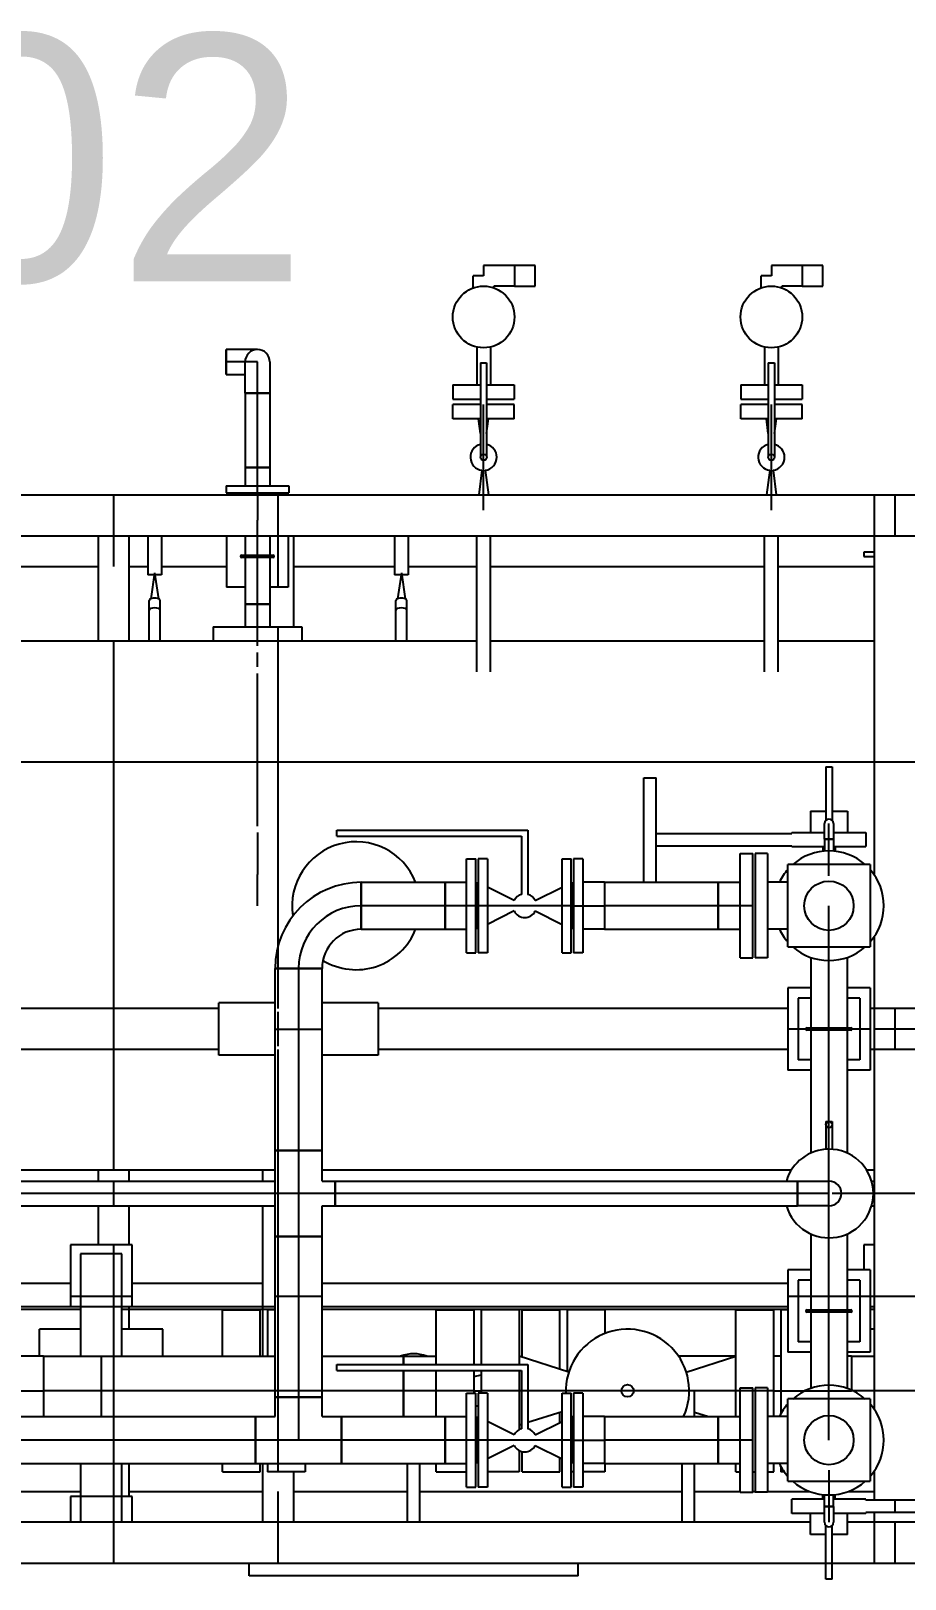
# Model space of a CAD drawing. Header units: inches. Extents: x 517790 to 538444, y 301815 to 302461.
# Drawn here: x 517890.457 to 517892.653, y 302318.03 to 302321.922 of the extents above; entities that cross this region are included whole.
import ezdxf

# ---------------------------------------------------------------- set-up
doc = ezdxf.new("R2010")
doc.units = ezdxf.units.IN
doc.header["$MEASUREMENT"] = 0
doc.layers.add('硅胶总平面底图 工艺装置区', color=253, linetype='Continuous')
doc.styles.get("Standard").update_dxf_attribs({"font": 'arial.ttf'})

msp = doc.modelspace()

# ---------------------------------------------------------------- linework, layer by layer
at = {"layer": '硅胶总平面底图 工艺装置区', "color": 253, "linetype": 'Continuous', "lineweight": -3}
for p, q in [((517891.5941, 302321.332), (517891.5941, 302321.3062)), ((517891.6716, 302321.332), (517891.5941, 302321.332)), ((517891.7233, 302321.332), (517891.6716, 302321.332)), ((517891.6716, 302321.332), (517891.6716, 302321.2803)), ((517891.7233, 302321.2803), (517891.7233, 302321.332)), ((517892.3174, 302321.332), (517892.3174, 302321.3062)), ((517892.3949, 302321.332), (517892.3174, 302321.332)), ((517892.4466, 302321.332), (517892.3949, 302321.332)), ((517892.3949, 302321.332), (517892.3949, 302321.2803)), ((517892.4466, 302321.2803), (517892.4466, 302321.332)), ((517891.5941, 302321.3062), (517891.5683, 302321.3062)), ((517891.5683, 302321.2759), (517891.5683, 302321.3062)), ((517892.3174, 302321.3062), (517892.2916, 302321.3062)), ((517892.2916, 302321.2759), (517892.2916, 302321.3062)), ((517891.6199, 302321.2759), (517891.6199, 302321.2803)), ((517891.6716, 302321.2803), (517891.6199, 302321.2803)), ((517891.6716, 302321.2803), (517891.7233, 302321.2803)), ((517892.3433, 302321.2759), (517892.3433, 302321.2803)), ((517892.3949, 302321.2803), (517892.3433, 302321.2803)), ((517892.3949, 302321.2803), (517892.4466, 302321.2803)), ((517890.947, 302321.1209), (517890.947, 302321.0585)), ((517890.947, 302321.0897), (517890.947, 302321.1209)), ((517891.0258, 302321.1209), (517890.947, 302321.1209)), ((517891.5768, 302321.1273), (517891.5768, 302321.0323)), ((517891.6114, 302321.1273), (517891.6114, 302321.0323)), ((517892.3002, 302321.1273), (517892.3002, 302321.0323)), ((517892.3347, 302321.1273), (517892.3347, 302321.0323)), ((517890.947, 302321.0897), (517890.947, 302321.0897)), ((517890.947, 302321.0897), (517890.9471, 302321.0897)), ((517890.9946, 302321.0897), (517890.947, 302321.0897)), ((517890.947, 302321.0585), (517890.947, 302321.0897)), ((517890.947, 302321.0585), (517890.9946, 302321.0585)), ((517890.9946, 302321.011), (517890.9946, 302321.0897)), ((517891.0258, 302321.0897), (517890.9946, 302321.0897)), ((517891.0258, 302321.011), (517891.0258, 302321.0897)), ((517891.0569, 302321.0897), (517891.0569, 302321.011)), ((517891.5863, 302321.0879), (517891.5941, 302321.0879)), ((517891.5863, 302321.0879), (517891.5863, 302320.8503)), ((517891.5941, 302321.0879), (517891.6018, 302321.0879)), ((517891.6018, 302321.0879), (517891.6018, 302320.8503)), ((517892.3097, 302321.0879), (517892.3174, 302321.0879)), ((517892.3097, 302321.0879), (517892.3097, 302320.8503)), ((517892.3174, 302321.0879), (517892.3252, 302321.0879)), ((517892.3252, 302321.0879), (517892.3252, 302320.8503)), ((517891.517, 302321.0323), (517891.5863, 302321.0323)), ((517891.517, 302321.0323), (517891.517, 302320.9962)), ((517891.6018, 302321.0323), (517891.6712, 302321.0323)), ((517891.6712, 302321.0323), (517891.6712, 302320.9962)), ((517892.2403, 302321.0323), (517892.3097, 302321.0323)), ((517892.2403, 302321.0323), (517892.2403, 302320.9962)), ((517892.3252, 302321.0323), (517892.3945, 302321.0323)), ((517892.3945, 302321.0323), (517892.3945, 302320.9962)), ((517890.9946, 302321.011), (517891.0569, 302321.011)), ((517891.0569, 302321.011), (517890.9946, 302321.011)), ((517890.9946, 302321.011), (517890.9946, 302320.8246)), ((517891.0258, 302321.011), (517891.0258, 302321.011)), ((517891.0258, 302321.011), (517891.0258, 302321.011)), ((517891.0258, 302320.8246), (517891.0258, 302321.011)), ((517891.0569, 302321.011), (517891.0569, 302320.8246)), ((517891.517, 302320.9962), (517891.5863, 302320.9962)), ((517891.5863, 302320.9831), (517891.517, 302320.9831)), ((517891.517, 302320.947), (517891.517, 302320.9831)), ((517891.5941, 302320.756), (517891.5941, 302320.9831)), ((517891.6018, 302320.9962), (517891.6712, 302320.9962)), ((517891.6712, 302320.9831), (517891.6018, 302320.9831)), ((517891.6712, 302320.947), (517891.6712, 302320.9831)), ((517892.2403, 302320.9962), (517892.3097, 302320.9962)), ((517892.3097, 302320.9831), (517892.2403, 302320.9831)), ((517892.2403, 302320.947), (517892.2403, 302320.9831)), ((517892.3174, 302320.756), (517892.3174, 302320.9831)), ((517892.3252, 302320.9962), (517892.3945, 302320.9962)), ((517892.3945, 302320.9831), (517892.3252, 302320.9831)), ((517892.3945, 302320.947), (517892.3945, 302320.9831)), ((517891.5863, 302320.947), (517891.517, 302320.947)), ((517891.5863, 302320.9099), (517891.5815, 302320.947)), ((517891.6712, 302320.947), (517891.6018, 302320.947)), ((517891.6018, 302320.9099), (517891.6067, 302320.947)), ((517892.3097, 302320.947), (517892.2403, 302320.947)), ((517892.3097, 302320.9099), (517892.3049, 302320.947)), ((517892.3945, 302320.947), (517892.3252, 302320.947)), ((517892.3252, 302320.9099), (517892.33, 302320.947)), ((517890.9946, 302320.8246), (517891.0258, 302320.8246)), ((517890.9946, 302320.8246), (517890.9946, 302320.7787)), ((517891.0569, 302320.8246), (517890.9946, 302320.8246)), ((517891.0258, 302320.7606), (517891.0258, 302320.8246)), ((517891.0258, 302320.8246), (517891.0569, 302320.8246)), ((517891.0569, 302320.8246), (517891.0569, 302320.7787)), ((517891.5898, 302320.8173), (517891.5818, 302320.756)), ((517891.5984, 302320.8173), (517891.6063, 302320.756)), ((517892.3131, 302320.8173), (517892.3052, 302320.756)), ((517892.3217, 302320.8173), (517892.3297, 302320.756)), ((517889.3983, 302320.756), (517894.8491, 302320.756)), ((517890.6641, 302320.756), (517890.6641, 302320.5752)), ((517890.947, 302320.7787), (517891.0258, 302320.7787)), ((517890.947, 302320.7787), (517890.947, 302320.7606)), ((517890.947, 302320.7606), (517891.0258, 302320.7606)), ((517891.0258, 302320.7787), (517891.1045, 302320.7787)), ((517891.0258, 302320.7606), (517891.1045, 302320.7606)), ((517891.0258, 302320.756), (517891.0258, 302320.6919)), ((517891.0774, 302320.756), (517891.0774, 302320.5235)), ((517891.1045, 302320.7787), (517891.1045, 302320.7606)), ((517891.5941, 302320.7174), (517891.5941, 302320.756)), ((517892.3174, 302320.7174), (517892.3174, 302320.756)), ((517892.5758, 302320.756), (517892.6791, 302320.756)), ((517892.5758, 302320.756), (517892.5758, 302319.8006)), ((517892.6274, 302320.756), (517892.6274, 302320.6527)), ((517891.0258, 302320.6527), (517891.0258, 302320.6919)), ((517889.3983, 302320.6527), (517894.8491, 302320.6527)), ((517890.6254, 302320.6527), (517890.6254, 302320.3876)), ((517890.7029, 302320.6527), (517890.7029, 302320.3876)), ((517890.7502, 302320.6527), (517890.7502, 302320.5546)), ((517890.7846, 302320.6527), (517890.7846, 302320.5546)), ((517890.9483, 302320.6527), (517890.9483, 302320.5235)), ((517890.9946, 302320.6527), (517890.9946, 302320.6041)), ((517891.0258, 302320.6041), (517891.0258, 302320.6527)), ((517891.0569, 302320.6527), (517891.0569, 302320.6041)), ((517891.1033, 302320.6527), (517891.1033, 302320.5235)), ((517891.1162, 302320.6527), (517891.1162, 302320.4238)), ((517891.3702, 302320.6527), (517891.3702, 302320.5546)), ((517891.4046, 302320.6527), (517891.4046, 302320.5546)), ((517891.5768, 302320.3109), (517891.5768, 302320.6527)), ((517891.6114, 302320.3109), (517891.6114, 302320.6527)), ((517892.3002, 302320.3109), (517892.3002, 302320.6527)), ((517892.3347, 302320.3109), (517892.3347, 302320.6527)), ((517890.9865, 302320.6041), (517891.065, 302320.6041)), ((517891.065, 302320.5979), (517890.9865, 302320.5979)), ((517890.9946, 302320.5979), (517890.9946, 302320.4812)), ((517891.0258, 302320.5979), (517891.0258, 302320.6041)), ((517891.0258, 302320.4812), (517891.0258, 302320.5979)), ((517891.0569, 302320.5979), (517891.0569, 302320.4812)), ((517892.5499, 302320.6113), (517892.5499, 302320.601)), ((517892.5758, 302320.6113), (517892.5499, 302320.6113)), ((517892.5499, 302320.601), (517892.5758, 302320.601)), ((517889.5275, 302320.5752), (517890.6254, 302320.5752)), ((517890.7029, 302320.5752), (517890.7502, 302320.5752)), ((517890.7667, 302320.5546), (517890.7502, 302320.5546)), ((517890.7674, 302320.5594), (517890.7578, 302320.4943)), ((517890.7674, 302320.5594), (517890.777, 302320.4943)), ((517890.7846, 302320.5546), (517890.7682, 302320.5546)), ((517890.7846, 302320.5752), (517890.9483, 302320.5752)), ((517891.1162, 302320.5752), (517891.3702, 302320.5752)), ((517891.3867, 302320.5546), (517891.3702, 302320.5546)), ((517891.3874, 302320.5594), (517891.3778, 302320.4943)), ((517891.3874, 302320.5594), (517891.397, 302320.4943)), ((517891.4046, 302320.5546), (517891.3881, 302320.5546)), ((517891.4046, 302320.5752), (517891.5768, 302320.5752)), ((517891.6114, 302320.5752), (517892.3002, 302320.5752)), ((517892.3347, 302320.5752), (517892.5758, 302320.5752)), ((517890.9946, 302320.5235), (517890.9483, 302320.5235)), ((517891.1033, 302320.5235), (517891.0569, 302320.5235)), ((517890.7537, 302320.3876), (517890.7537, 302320.4901)), ((517890.7812, 302320.3876), (517890.7812, 302320.4901)), ((517890.9946, 302320.4812), (517891.0258, 302320.4812)), ((517890.9946, 302320.4812), (517890.9946, 302320.4238)), ((517891.0569, 302320.4812), (517890.9946, 302320.4812)), ((517891.0258, 302320.3876), (517891.0258, 302320.4812)), ((517891.0258, 302320.4812), (517891.0569, 302320.4812)), ((517891.0569, 302320.4812), (517891.0569, 302320.4238)), ((517891.3737, 302320.3876), (517891.3737, 302320.4901)), ((517891.4012, 302320.3876), (517891.4012, 302320.4901)), ((517890.9142, 302320.4238), (517891.0258, 302320.4238)), ((517890.9142, 302320.4238), (517890.9142, 302320.3876)), ((517891.0258, 302320.4238), (517891.1373, 302320.4238)), ((517891.0774, 302320.4238), (517891.0774, 302319.4643)), ((517891.1373, 302320.4238), (517891.1373, 302320.3876)), ((517891.5768, 302320.3876), (517889.5791, 302320.3876)), ((517890.6641, 302320.3876), (517890.6641, 302319.0577)), ((517891.0258, 302320.3762), (517891.0258, 302320.3876)), ((517891.0258, 302320.3234), (517891.0258, 302320.3597)), ((517892.3002, 302320.3876), (517891.6114, 302320.3876)), ((517892.5758, 302320.3876), (517892.3347, 302320.3876)), ((517891.0258, 302319.9229), (517891.0258, 302320.3069)), ((517889.0367, 302320.0843), (517894.1515, 302320.0843)), ((517891.9971, 302319.7817), (517891.9971, 302320.044)), ((517891.9971, 302320.044), (517892.0281, 302320.044)), ((517892.0281, 302319.7817), (517892.0281, 302320.044)), ((517892.4543, 302320.0719), (517892.4698, 302320.0719)), ((517892.4543, 302320.0719), (517892.4543, 302319.9372)), ((517892.4698, 302320.0719), (517892.4698, 302319.9372)), ((517892.4156, 302319.9603), (517892.4543, 302319.9603)), ((517892.4156, 302319.9603), (517892.4156, 302319.9069)), ((517892.4511, 302319.89), (517892.4511, 302319.9293)), ((517892.4621, 302319.89), (517892.4621, 302319.9293)), ((517892.4698, 302319.9603), (517892.5086, 302319.9603)), ((517892.4731, 302319.9293), (517892.4731, 302319.89)), ((517892.5086, 302319.9603), (517892.5086, 302319.9069)), ((517891.0258, 302319.9064), (517891.0258, 302319.8014)), ((517891.225, 302319.8975), (517891.225, 302319.913)), ((517891.225, 302319.913), (517891.6897, 302319.913)), ((517891.225, 302319.8975), (517891.6897, 302319.8975)), ((517891.6897, 302319.913), (517891.7052, 302319.913)), ((517891.6897, 302319.8975), (517891.6897, 302319.7512)), ((517891.7052, 302319.913), (517891.7052, 302319.7512)), ((517892.0281, 302319.9045), (517892.3691, 302319.9045)), ((517892.3691, 302319.9069), (517892.4511, 302319.9069)), ((517892.3691, 302319.9069), (517892.3691, 302319.9045)), ((517892.4731, 302319.89), (517892.4511, 302319.89)), ((517892.4511, 302319.89), (517892.4511, 302319.86)), ((517892.4511, 302319.89), (517892.4731, 302319.89)), ((517892.4621, 302319.8605), (517892.4621, 302319.89)), ((517892.4621, 302319.89), (517892.4621, 302319.89)), ((517892.4621, 302319.89), (517892.4621, 302319.89)), ((517892.4731, 302319.9069), (517892.5551, 302319.9069)), ((517892.4731, 302319.89), (517892.4731, 302319.86)), ((517892.5551, 302319.9069), (517892.5551, 302319.8712)), ((517892.0281, 302319.8735), (517892.3691, 302319.8735)), ((517892.2392, 302319.7227), (517892.2392, 302319.8539)), ((517892.2392, 302319.8539), (517892.2705, 302319.8539)), ((517892.2705, 302319.7227), (517892.2705, 302319.8539)), ((517892.2766, 302319.8539), (517892.2766, 302319.7227)), ((517892.3079, 302319.8539), (517892.2766, 302319.8539)), ((517892.3079, 302319.8539), (517892.3079, 302319.7227)), ((517892.3691, 302319.8735), (517892.3691, 302319.8712)), ((517892.3691, 302319.8712), (517892.4511, 302319.8712)), ((517892.4466, 302319.8712), (517892.4466, 302319.8596)), ((517892.4621, 302319.798), (517892.4621, 302319.8605)), ((517892.4731, 302319.8712), (517892.5551, 302319.8712)), ((517892.4776, 302319.8712), (517892.4776, 302319.8596)), ((517891.5514, 302319.6046), (517891.5514, 302319.8408)), ((517891.5514, 302319.8408), (517891.5745, 302319.8408)), ((517891.5745, 302319.6046), (517891.5745, 302319.8408)), ((517891.5806, 302319.8408), (517891.5806, 302319.6046)), ((517891.6037, 302319.8408), (517891.5806, 302319.8408)), ((517891.6037, 302319.8408), (517891.6037, 302319.6046)), ((517891.7912, 302319.6046), (517891.7912, 302319.8408)), ((517891.7912, 302319.8408), (517891.8142, 302319.8408)), ((517891.8142, 302319.6046), (517891.8142, 302319.8408)), ((517891.8204, 302319.8408), (517891.8204, 302319.6046)), ((517891.8434, 302319.8408), (517891.8204, 302319.8408)), ((517891.8434, 302319.8408), (517891.8434, 302319.6046)), ((517892.3588, 302319.6193), (517892.3588, 302319.826)), ((517892.5654, 302319.826), (517892.3588, 302319.826)), ((517892.5654, 302319.826), (517892.5654, 302319.6193)), ((517891.0258, 302319.8014), (517891.0258, 302319.8014)), ((517891.0258, 302319.8014), (517891.0258, 302319.8014)), ((517891.0258, 302319.7227), (517891.0258, 302319.8014)), ((517891.2866, 302319.6636), (517891.2866, 302319.7817)), ((517891.2866, 302319.7817), (517891.2866, 302319.6636)), ((517891.2866, 302319.7817), (517891.4973, 302319.7817)), ((517891.4973, 302319.6636), (517891.4973, 302319.7817)), ((517891.4973, 302319.7817), (517891.5514, 302319.7817)), ((517891.4973, 302319.7817), (517891.4973, 302319.6636)), ((517891.5791, 302319.7817), (517891.5791, 302319.6636)), ((517891.5806, 302319.7809), (517891.5791, 302319.7817)), ((517891.8142, 302319.7809), (517891.8158, 302319.7817)), ((517891.8158, 302319.6636), (517891.8158, 302319.7817)), ((517891.8976, 302319.7817), (517891.8434, 302319.7817)), ((517891.8976, 302319.7817), (517891.8976, 302319.6636)), ((517891.8976, 302319.7817), (517891.8976, 302319.6636)), ((517891.8976, 302319.7817), (517892.1837, 302319.7817)), ((517892.1837, 302319.7227), (517892.1837, 302319.7817)), ((517892.1837, 302319.7817), (517892.2392, 302319.7817)), ((517892.1837, 302319.7817), (517892.1837, 302319.6636)), ((517892.3588, 302319.7817), (517892.3079, 302319.7817)), ((517892.4621, 302319.798), (517892.4621, 302319.798)), ((517892.4621, 302319.798), (517892.4621, 302319.798)), ((517891.6709, 302319.7359), (517891.6037, 302319.7695)), ((517891.7239, 302319.7359), (517891.7912, 302319.7695)), ((517891.2866, 302319.7227), (517891.2866, 302319.7227)), ((517891.2866, 302319.7227), (517891.2866, 302319.7227)), ((517891.4973, 302319.7227), (517891.2866, 302319.7227)), ((517891.5745, 302319.7227), (517891.4973, 302319.7227)), ((517891.8158, 302319.7227), (517891.5791, 302319.7227)), ((517891.6709, 302319.7095), (517891.6037, 302319.6759)), ((517891.7239, 302319.7095), (517891.7912, 302319.6759)), ((517891.8204, 302319.7227), (517891.8976, 302319.7227)), ((517892.1837, 302319.7227), (517891.8976, 302319.7227)), ((517892.2705, 302319.7227), (517892.1837, 302319.7227)), ((517892.1837, 302319.6636), (517892.1837, 302319.7227)), ((517892.2392, 302319.5914), (517892.2392, 302319.7227)), ((517892.2705, 302319.5914), (517892.2705, 302319.7227)), ((517892.2766, 302319.7227), (517892.2766, 302319.5914)), ((517892.3079, 302319.7227), (517892.3079, 302319.5914)), ((517892.4621, 302319.634), (517892.4621, 302319.7227)), ((517891.2866, 302319.6636), (517891.4973, 302319.6636)), ((517891.4973, 302319.6636), (517891.5514, 302319.6636)), ((517891.5806, 302319.6644), (517891.5791, 302319.6636)), ((517891.8142, 302319.6644), (517891.8158, 302319.6636)), ((517891.8976, 302319.6636), (517891.8434, 302319.6636)), ((517891.8976, 302319.6636), (517892.1837, 302319.6636)), ((517892.1837, 302319.6636), (517892.2392, 302319.6636)), ((517892.3588, 302319.6636), (517892.3079, 302319.6636)), ((517892.3588, 302319.6193), (517892.5654, 302319.6193)), ((517892.4621, 302319.634), (517892.4621, 302319.634)), ((517892.4621, 302319.5849), (517892.4621, 302319.634)), ((517892.5758, 302319.6448), (517892.5758, 302318.4572)), ((517891.5514, 302319.6046), (517891.5745, 302319.6046)), ((517891.6037, 302319.6046), (517891.5806, 302319.6046)), ((517891.7912, 302319.6046), (517891.8142, 302319.6046)), ((517891.8434, 302319.6046), (517891.8204, 302319.6046)), ((517892.2392, 302319.5914), (517892.2705, 302319.5914)), ((517892.3079, 302319.5914), (517892.2766, 302319.5914)), ((517892.4162, 302319.5928), (517892.4162, 302319.4158)), ((517892.4621, 302319.4158), (517892.4621, 302319.5849)), ((517892.508, 302319.5928), (517892.508, 302319.4158)), ((517891.07, 302319.5652), (517891.1882, 302319.5652)), ((517891.07, 302319.1075), (517891.07, 302319.5652)), ((517891.1882, 302319.5652), (517891.07, 302319.5652)), ((517891.1291, 302319.5652), (517891.1291, 302319.1075)), ((517891.1291, 302319.5652), (517891.1291, 302319.5652)), ((517891.1291, 302319.5652), (517891.1291, 302319.5652)), ((517891.1882, 302319.1075), (517891.1882, 302319.5652)), ((517892.4162, 302319.516), (517892.3588, 302319.516)), ((517892.3588, 302319.516), (517892.3588, 302319.3093)), ((517892.5654, 302319.516), (517892.508, 302319.516)), ((517892.5654, 302319.516), (517892.5654, 302319.3093)), ((517890.9291, 302319.4643), (517889.3983, 302319.4643)), ((517890.9291, 302319.3471), (517890.9291, 302319.4783)), ((517891.07, 302319.4783), (517890.9291, 302319.4783)), ((517891.3291, 302319.4783), (517891.1882, 302319.4783)), ((517891.3291, 302319.4783), (517891.3291, 302319.3471)), ((517892.3588, 302319.4643), (517891.3291, 302319.4643)), ((517892.4162, 302319.4902), (517892.3846, 302319.4902)), ((517892.3846, 302319.4902), (517892.3846, 302319.3352)), ((517892.5396, 302319.4902), (517892.508, 302319.4902)), ((517892.5396, 302319.4902), (517892.5396, 302319.3352)), ((517893.1088, 302319.4643), (517892.5654, 302319.4643)), ((517892.6274, 302319.4643), (517892.6274, 302319.361)), ((517891.0774, 302319.4561), (517891.0774, 302319.3693)), ((517891.07, 302319.4127), (517891.1882, 302319.4127)), ((517892.5654, 302319.4127), (517892.3588, 302319.4127)), ((517892.4073, 302319.4158), (517892.5169, 302319.4158)), ((517892.5169, 302319.4096), (517892.4073, 302319.4096)), ((517892.4162, 302319.4096), (517892.4162, 302319.101)), ((517892.4621, 302319.4096), (517892.4621, 302319.4158)), ((517892.4621, 302319.1802), (517892.4621, 302319.4096)), ((517892.508, 302319.4096), (517892.508, 302319.101)), ((517892.6791, 302319.4127), (517892.5758, 302319.4127)), ((517890.9291, 302319.361), (517889.3983, 302319.361)), ((517891.07, 302319.3471), (517890.9291, 302319.3471)), ((517891.0774, 302319.361), (517891.0774, 302318.2999)), ((517891.3291, 302319.3471), (517891.1882, 302319.3471)), ((517892.3588, 302319.361), (517891.3291, 302319.361)), ((517893.1088, 302319.361), (517892.5654, 302319.361)), ((517892.4162, 302319.3093), (517892.3588, 302319.3093)), ((517892.4162, 302319.3352), (517892.3846, 302319.3352)), ((517892.5396, 302319.3352), (517892.508, 302319.3352)), ((517892.5654, 302319.3093), (517892.508, 302319.3093)), ((517892.4543, 302319.1802), (517892.4621, 302319.1802)), ((517892.4543, 302319.1802), (517892.4543, 302319.1106)), ((517892.4621, 302319.1802), (517892.4698, 302319.1802)), ((517892.4621, 302319.0881), (517892.4621, 302319.1802)), ((517892.4698, 302319.1802), (517892.4698, 302319.1106)), ((517891.07, 302319.1075), (517891.1882, 302319.1075)), ((517891.1882, 302319.1075), (517891.07, 302319.1075)), ((517891.07, 302318.8912), (517891.07, 302319.1075)), ((517891.1291, 302319.1075), (517891.1291, 302318.8912)), ((517891.1291, 302319.1075), (517891.1291, 302319.1075)), ((517891.1882, 302319.0305), (517891.1882, 302319.1075)), ((517892.4621, 302319.0881), (517892.4621, 302319.088)), ((517892.4621, 302318.9106), (517892.4621, 302319.0881)), ((517892.4621, 302319.088), (517892.4621, 302319.088)), ((517891.07, 302319.0577), (517889.5791, 302319.0577)), ((517890.6254, 302319.0577), (517890.6254, 302319.0305)), ((517890.7029, 302319.0577), (517890.7029, 302319.0305)), ((517891.0387, 302319.0577), (517891.0387, 302319.0305)), ((517892.367, 302319.0577), (517891.1882, 302319.0577)), ((517892.5758, 302319.0577), (517892.5571, 302319.0577)), ((517889.7341, 302319.0305), (517891.07, 302319.0305)), ((517891.07, 302318.9993), (517889.7341, 302318.9993)), ((517890.6641, 302319.0305), (517890.6641, 302318.9682)), ((517891.1291, 302318.9993), (517891.07, 302318.9993)), ((517891.221, 302318.9993), (517891.1291, 302318.9993)), ((517891.1882, 302319.0305), (517891.221, 302319.0305)), ((517891.221, 302319.0305), (517891.221, 302319.0305)), ((517891.221, 302318.9682), (517891.221, 302319.0305)), ((517891.221, 302319.0305), (517891.221, 302318.9682)), ((517891.221, 302319.0305), (517892.3833, 302319.0305)), ((517891.221, 302318.9993), (517891.221, 302318.9993)), ((517892.3833, 302318.9993), (517891.221, 302318.9993)), ((517892.3833, 302319.0305), (517892.3833, 302318.9682)), ((517892.3833, 302318.9682), (517892.3833, 302319.0305)), ((517892.3833, 302319.0305), (517892.4621, 302319.0305)), ((517892.3833, 302318.9993), (517892.3834, 302318.9993)), ((517892.4621, 302318.9993), (517892.3833, 302318.9993)), ((517892.3834, 302318.9993), (517892.3834, 302318.9993)), ((517892.5736, 302318.9993), (517892.4698, 302318.9993)), ((517892.5692, 302319.0305), (517892.5758, 302319.0305)), ((517892.5758, 302318.9993), (517892.5736, 302318.9993)), ((517892.6791, 302318.9993), (517892.5758, 302318.9993)), ((517889.7341, 302318.9682), (517891.07, 302318.9682)), ((517890.6254, 302318.9682), (517890.6254, 302318.8702)), ((517890.7029, 302318.9682), (517890.7029, 302318.8702)), ((517891.0387, 302318.9682), (517891.0387, 302318.5903)), ((517891.1882, 302318.8912), (517891.1882, 302318.9682)), ((517891.1882, 302318.9682), (517891.221, 302318.9682)), ((517891.221, 302318.9682), (517891.221, 302318.9682)), ((517891.221, 302318.9682), (517892.3833, 302318.9682)), ((517892.4621, 302318.9682), (517892.3833, 302318.9682)), ((517892.5692, 302318.9682), (517892.5758, 302318.9682)), ((517891.1882, 302318.8912), (517891.07, 302318.8912)), ((517891.07, 302318.8912), (517891.1882, 302318.8912)), ((517891.07, 302318.4875), (517891.07, 302318.8912)), ((517891.1291, 302318.8912), (517891.1291, 302318.8912)), ((517891.1291, 302318.8912), (517891.1291, 302318.8912)), ((517891.1291, 302318.8912), (517891.1291, 302318.4875)), ((517891.1882, 302318.4875), (517891.1882, 302318.8912)), ((517892.4162, 302318.8977), (517892.4162, 302318.7071)), ((517892.4621, 302318.9106), (517892.4621, 302318.9106)), ((517892.4621, 302318.8878), (517892.4621, 302318.9106)), ((517892.4621, 302318.7071), (517892.4621, 302318.8878)), ((517892.508, 302318.8977), (517892.508, 302318.7071)), ((517890.7106, 302318.8702), (517890.5556, 302318.8702)), ((517890.7106, 302318.8702), (517890.5556, 302318.8702)), ((517890.5556, 302318.8702), (517890.5556, 302318.7152)), ((517890.5556, 302318.8702), (517890.5556, 302318.7152)), ((517890.5814, 302318.848), (517890.5814, 302318.5903)), ((517890.5814, 302318.848), (517890.5814, 302318.5903)), ((517890.6848, 302318.848), (517890.5814, 302318.848)), ((517890.6848, 302318.848), (517890.5814, 302318.848)), ((517890.6641, 302318.8702), (517890.6641, 302318.0694)), ((517890.6848, 302318.5903), (517890.6848, 302318.848)), ((517890.6848, 302318.5903), (517890.6848, 302318.848)), ((517890.7106, 302318.7152), (517890.7106, 302318.8702)), ((517890.7106, 302318.7152), (517890.7106, 302318.8702)), ((517892.5499, 302318.8702), (517892.5499, 302318.8074)), ((517892.5499, 302318.8702), (517892.5499, 302318.8074)), ((517892.5758, 302318.8702), (517892.5499, 302318.8702)), ((517892.5758, 302318.8702), (517892.5499, 302318.8702)), ((517892.3588, 302318.8074), (517892.3588, 302318.6007)), ((517892.4162, 302318.8074), (517892.3588, 302318.8074)), ((517892.5654, 302318.8074), (517892.508, 302318.8074)), ((517892.5654, 302318.8074), (517892.5654, 302318.6007)), ((517890.1827, 302318.7736), (517890.5556, 302318.7736)), ((517890.7106, 302318.7736), (517891.0387, 302318.7736)), ((517891.1882, 302318.7736), (517892.3588, 302318.7736)), ((517892.4162, 302318.7815), (517892.3846, 302318.7815)), ((517892.3846, 302318.7815), (517892.3846, 302318.6265)), ((517892.5396, 302318.7815), (517892.508, 302318.7815)), ((517892.5396, 302318.7815), (517892.5396, 302318.6265)), ((517890.5556, 302318.741), (517890.7106, 302318.741)), ((517891.07, 302318.741), (517891.1882, 302318.741)), ((517892.3588, 302318.741), (517892.7049, 302318.741)), ((517890.5814, 302318.7147), (517890.1827, 302318.7147)), ((517890.1827, 302318.7085), (517890.5814, 302318.7085)), ((517890.5556, 302318.7152), (517890.7106, 302318.7152)), ((517890.5556, 302318.7152), (517890.7106, 302318.7152)), ((517891.07, 302318.7147), (517890.6848, 302318.7147)), ((517890.6848, 302318.7085), (517891.07, 302318.7085)), ((517890.7029, 302318.7152), (517890.7029, 302318.6583)), ((517890.9378, 302318.5903), (517890.9378, 302318.7068)), ((517890.9378, 302318.7068), (517891.0329, 302318.7068)), ((517891.0329, 302318.5903), (517891.0329, 302318.7068)), ((517891.051, 302318.7068), (517891.051, 302318.5903)), ((517891.07, 302318.7068), (517891.051, 302318.7068)), ((517892.3588, 302318.7147), (517891.1882, 302318.7147)), ((517891.1882, 302318.7085), (517892.3588, 302318.7085)), ((517891.4751, 302318.5696), (517891.4751, 302318.7068)), ((517891.4751, 302318.7068), (517891.5702, 302318.7068)), ((517891.5702, 302318.5696), (517891.5702, 302318.7068)), ((517891.5883, 302318.7068), (517891.5883, 302318.5696)), ((517891.6834, 302318.7068), (517891.5883, 302318.7068)), ((517891.6834, 302318.7068), (517891.6834, 302318.5696)), ((517891.6907, 302318.588), (517891.6907, 302318.7068)), ((517891.6907, 302318.7068), (517891.7859, 302318.7068)), ((517891.7859, 302318.5576), (517891.7859, 302318.7068)), ((517891.804, 302318.7068), (517891.804, 302318.5518)), ((517891.8991, 302318.7068), (517891.804, 302318.7068)), ((517891.8991, 302318.7068), (517891.8991, 302318.6476)), ((517892.2281, 302318.5033), (517892.2281, 302318.7068)), ((517892.2281, 302318.7068), (517892.3232, 302318.7068)), ((517892.3232, 302318.5033), (517892.3232, 302318.7068)), ((517892.3413, 302318.7068), (517892.3413, 302318.5033)), ((517892.3588, 302318.7068), (517892.3413, 302318.7068)), ((517892.4073, 302318.7071), (517892.5169, 302318.7071)), ((517892.5169, 302318.7009), (517892.4073, 302318.7009)), ((517892.4162, 302318.7009), (517892.4162, 302318.5093)), ((517892.4621, 302318.7009), (517892.4621, 302318.7071)), ((517892.4621, 302318.5171), (517892.4621, 302318.7009)), ((517892.508, 302318.7009), (517892.508, 302318.5093)), ((517892.5654, 302318.7152), (517892.5758, 302318.7152)), ((517892.5654, 302318.7152), (517892.5758, 302318.7152)), ((517892.5758, 302318.7147), (517892.5654, 302318.7147)), ((517892.5654, 302318.7085), (517892.5758, 302318.7085)), ((517890.4781, 302318.5903), (517890.4781, 302318.6583)), ((517890.5814, 302318.6583), (517890.4781, 302318.6583)), ((517890.7881, 302318.6583), (517890.6848, 302318.6583)), ((517890.7881, 302318.5903), (517890.7881, 302318.6583)), ((517892.5758, 302318.6583), (517892.5654, 302318.6583)), ((517892.4162, 302318.6265), (517892.3846, 302318.6265)), ((517892.5396, 302318.6265), (517892.508, 302318.6265)), ((517890.4883, 302318.5903), (517890.4063, 302318.5903)), ((517890.4883, 302318.5903), (517890.4883, 302318.5033)), ((517890.4883, 302318.5903), (517891.07, 302318.5903)), ((517890.4883, 302318.5903), (517890.4883, 302318.5033)), ((517890.6331, 302318.5903), (517890.6331, 302318.4384)), ((517891.1882, 302318.5903), (517891.3931, 302318.5903)), ((517891.225, 302318.5541), (517891.225, 302318.5696)), ((517891.225, 302318.5696), (517891.6897, 302318.5696)), ((517891.3931, 302318.5903), (517891.3931, 302318.5696)), ((517891.3931, 302318.5696), (517891.3931, 302318.5903)), ((517891.3931, 302318.5903), (517891.4751, 302318.5903)), ((517891.6835, 302318.5903), (517891.6835, 302318.5696)), ((517891.8081, 302318.5505), (517891.6835, 302318.5903)), ((517891.6897, 302318.5696), (517891.7052, 302318.5696)), ((517891.7052, 302318.5696), (517891.7052, 302318.4079)), ((517892.2281, 302318.5903), (517892.0841, 302318.5903)), ((517892.1034, 302318.5505), (517892.2281, 302318.5903)), ((517892.2281, 302318.4384), (517892.2281, 302318.5903)), ((517892.3413, 302318.5903), (517892.3232, 302318.5903)), ((517892.4162, 302318.6007), (517892.3588, 302318.6007)), ((517892.5654, 302318.6007), (517892.508, 302318.6007)), ((517892.5185, 302318.5903), (517892.508, 302318.5903)), ((517892.5185, 302318.5903), (517892.5185, 302318.5051)), ((517892.5185, 302318.5903), (517892.5185, 302318.5051)), ((517892.5185, 302318.5903), (517892.5758, 302318.5903)), ((517891.225, 302318.5541), (517891.6897, 302318.5541)), ((517891.3931, 302318.5541), (517891.3931, 302318.5033)), ((517891.3931, 302318.5033), (517891.3931, 302318.5541)), ((517891.4751, 302318.5033), (517891.4751, 302318.5541)), ((517891.5702, 302318.5033), (517891.5702, 302318.5541)), ((517891.5702, 302318.5393), (517891.5883, 302318.5435)), ((517891.5883, 302318.5541), (517891.5883, 302318.5033)), ((517891.6834, 302318.5541), (517891.6834, 302318.5033)), ((517891.6835, 302318.5541), (517891.6835, 302318.5033)), ((517891.6897, 302318.5541), (517891.6897, 302318.4079)), ((517890.3112, 302318.5033), (517890.4883, 302318.5033)), ((517891.07, 302318.5033), (517890.4883, 302318.5033)), ((517890.4883, 302318.5033), (517890.4883, 302318.4384)), ((517890.4883, 302318.5033), (517890.4883, 302318.4384)), ((517891.1882, 302318.5033), (517891.07, 302318.5033)), ((517891.1291, 302318.4875), (517891.07, 302318.4875)), ((517891.07, 302318.4384), (517891.07, 302318.4875)), ((517891.07, 302318.4875), (517891.1882, 302318.4875)), ((517891.1291, 302318.4875), (517891.1291, 302318.3793)), ((517891.1291, 302318.4875), (517891.1291, 302318.4875)), ((517891.1882, 302318.4875), (517891.1291, 302318.4875)), ((517891.3931, 302318.5033), (517891.1882, 302318.5033)), ((517891.1882, 302318.4384), (517891.1882, 302318.4875)), ((517891.3931, 302318.5033), (517891.3931, 302318.4384)), ((517891.5702, 302318.5033), (517891.3931, 302318.5033)), ((517891.3931, 302318.4384), (517891.3931, 302318.5033)), ((517891.4751, 302318.4384), (517891.4751, 302318.5033)), ((517891.5514, 302318.2612), (517891.5514, 302318.4975)), ((517891.5514, 302318.4975), (517891.5745, 302318.4975)), ((517891.5702, 302318.5033), (517891.5883, 302318.5033)), ((517891.5702, 302318.4975), (517891.5702, 302318.5033)), ((517891.5745, 302318.2612), (517891.5745, 302318.4975)), ((517891.5806, 302318.4975), (517891.5806, 302318.2612)), ((517891.6037, 302318.4975), (517891.5806, 302318.4975)), ((517891.6897, 302318.5033), (517891.5883, 302318.5033)), ((517891.5883, 302318.5033), (517891.5883, 302318.4975)), ((517891.6037, 302318.4975), (517891.6037, 302318.2612)), ((517891.6834, 302318.5033), (517891.6834, 302318.4054)), ((517891.6835, 302318.5033), (517891.6835, 302318.4164)), ((517891.7052, 302318.5033), (517891.6897, 302318.5033)), ((517892.2392, 302318.5033), (517891.7052, 302318.5033)), ((517891.7912, 302318.2612), (517891.7912, 302318.4975)), ((517891.7912, 302318.4975), (517891.8142, 302318.4975)), ((517891.8142, 302318.2612), (517891.8142, 302318.4975)), ((517891.8204, 302318.4975), (517891.8204, 302318.2612)), ((517891.8434, 302318.4975), (517891.8204, 302318.4975)), ((517891.8434, 302318.4975), (517891.8434, 302318.2612)), ((517892.1242, 302318.5033), (517892.1108, 302318.5033)), ((517892.1242, 302318.4384), (517892.1242, 302318.5033)), ((517892.2281, 302318.4384), (517892.2281, 302318.5033)), ((517892.2392, 302318.3793), (517892.2392, 302318.5106)), ((517892.2392, 302318.5106), (517892.2705, 302318.5106)), ((517892.2705, 302318.5033), (517892.2392, 302318.5033)), ((517892.2705, 302318.3793), (517892.2705, 302318.5106)), ((517892.2766, 302318.5033), (517892.2705, 302318.5033)), ((517892.2766, 302318.5106), (517892.2766, 302318.3793)), ((517892.3079, 302318.5106), (517892.2766, 302318.5106)), ((517892.3079, 302318.5033), (517892.2766, 302318.5033)), ((517892.3079, 302318.5106), (517892.3079, 302318.3793)), ((517892.3232, 302318.5033), (517892.3079, 302318.5033)), ((517892.3232, 302318.4384), (517892.3232, 302318.5033)), ((517892.3232, 302318.5033), (517892.3413, 302318.5033)), ((517892.3413, 302318.5033), (517892.402, 302318.5033)), ((517892.3413, 302318.5033), (517892.3413, 302318.4456)), ((517892.402, 302318.5033), (517892.5185, 302318.5033)), ((517892.4621, 302318.4975), (517892.4621, 302318.5171)), ((517892.4621, 302318.4975), (517892.4621, 302318.4974)), ((517892.4621, 302318.3793), (517892.4621, 302318.4975)), ((517892.4621, 302318.4974), (517892.4621, 302318.4974)), ((517892.5222, 302318.5033), (517892.5185, 302318.5033)), ((517892.5758, 302318.5033), (517892.5222, 302318.5033)), ((517892.6791, 302318.5033), (517892.5758, 302318.5033)), ((517891.5745, 302318.4664), (517891.5806, 302318.465)), ((517891.7912, 302318.4508), (517891.7052, 302318.4233)), ((517891.7859, 302318.4235), (517891.7859, 302318.4491)), ((517892.1242, 302318.4496), (517892.1592, 302318.4384)), ((517892.3588, 302318.276), (517892.3588, 302318.4827)), ((517892.5654, 302318.4827), (517892.3588, 302318.4827)), ((517892.5654, 302318.4827), (517892.5654, 302318.276)), ((517889.243, 302318.4384), (517891.021, 302318.4384)), ((517891.021, 302318.3203), (517891.021, 302318.4384)), ((517891.021, 302318.4384), (517891.07, 302318.4384)), ((517891.021, 302318.4384), (517891.021, 302318.3203)), ((517891.1882, 302318.4384), (517891.2372, 302318.4384)), ((517891.2372, 302318.4384), (517891.2372, 302318.3203)), ((517891.2372, 302318.4384), (517891.4973, 302318.4384)), ((517891.2372, 302318.3203), (517891.2372, 302318.4384)), ((517891.2372, 302318.4164), (517891.2372, 302318.4164)), ((517891.4973, 302318.4384), (517891.4973, 302318.3203)), ((517891.4973, 302318.3203), (517891.4973, 302318.4384)), ((517891.4973, 302318.4384), (517891.5514, 302318.4384)), ((517891.5791, 302318.4384), (517891.5791, 302318.3203)), ((517891.5806, 302318.4376), (517891.5791, 302318.4384)), ((517891.6709, 302318.3926), (517891.6037, 302318.4261)), ((517891.6834, 302318.4406), (517891.6835, 302318.4406)), ((517891.6897, 302318.4184), (517891.6835, 302318.4164)), ((517891.7239, 302318.3926), (517891.7912, 302318.4261)), ((517891.8142, 302318.4376), (517891.8158, 302318.4384)), ((517891.8158, 302318.3203), (517891.8158, 302318.4384)), ((517891.8976, 302318.4384), (517891.8434, 302318.4384)), ((517891.8976, 302318.4384), (517891.8976, 302318.3203)), ((517891.8976, 302318.4384), (517891.8976, 302318.3203)), ((517891.8976, 302318.4384), (517892.1837, 302318.4384)), ((517892.1837, 302318.3793), (517892.1837, 302318.4384)), ((517892.1837, 302318.4384), (517892.2392, 302318.4384)), ((517892.1837, 302318.4384), (517892.1837, 302318.3203)), ((517892.3588, 302318.4384), (517892.3079, 302318.4384)), ((517891.021, 302318.3793), (517889.243, 302318.3793)), ((517891.2372, 302318.3793), (517891.021, 302318.3793)), ((517891.021, 302318.3793), (517891.021, 302318.3793)), ((517891.021, 302318.3793), (517891.021, 302318.3793)), ((517891.4973, 302318.3793), (517891.2372, 302318.3793)), ((517891.2372, 302318.3793), (517891.2372, 302318.3793)), ((517891.5745, 302318.3793), (517891.4973, 302318.3793)), ((517891.8158, 302318.3793), (517891.5791, 302318.3793)), ((517891.8204, 302318.3793), (517891.8976, 302318.3793)), ((517892.1837, 302318.3793), (517891.8976, 302318.3793)), ((517892.2705, 302318.3793), (517892.1837, 302318.3793)), ((517892.1837, 302318.3203), (517892.1837, 302318.3793)), ((517892.2392, 302318.2481), (517892.2392, 302318.3793)), ((517892.2705, 302318.2481), (517892.2705, 302318.3793)), ((517892.2766, 302318.3793), (517892.2766, 302318.2481)), ((517892.3079, 302318.3793), (517892.3079, 302318.2481)), ((517891.6709, 302318.3661), (517891.6037, 302318.3326)), ((517891.6834, 302318.3533), (517891.6834, 302318.2999)), ((517891.6907, 302318.2999), (517891.6907, 302318.3505)), ((517891.7239, 302318.3661), (517891.7912, 302318.3326)), ((517891.7859, 302318.2999), (517891.7859, 302318.3352)), ((517889.243, 302318.3203), (517891.021, 302318.3203)), ((517890.5814, 302318.3203), (517890.5814, 302318.1727)), ((517890.5814, 302318.3203), (517890.5814, 302318.1727)), ((517890.6848, 302318.1727), (517890.6848, 302318.3203)), ((517890.6848, 302318.1727), (517890.6848, 302318.3203)), ((517890.7029, 302318.3203), (517890.7029, 302318.2373)), ((517890.9378, 302318.2999), (517890.9378, 302318.3203)), ((517890.9378, 302318.2999), (517891.0329, 302318.2999)), ((517891.021, 302318.3203), (517891.2372, 302318.3203)), ((517891.0329, 302318.2999), (517891.0329, 302318.3203)), ((517891.0387, 302318.3203), (517891.0387, 302318.1727)), ((517891.051, 302318.3203), (517891.051, 302318.2999)), ((517891.1461, 302318.2999), (517891.051, 302318.2999)), ((517891.1162, 302318.2999), (517891.1162, 302318.1727)), ((517891.1461, 302318.3203), (517891.1461, 302318.2999)), ((517891.2372, 302318.3203), (517891.4973, 302318.3203)), ((517891.4029, 302318.1727), (517891.4029, 302318.3203)), ((517891.4339, 302318.1727), (517891.4339, 302318.3203)), ((517891.4751, 302318.2999), (517891.4751, 302318.3203)), ((517891.4751, 302318.2999), (517891.5514, 302318.2999)), ((517891.4973, 302318.3203), (517891.5514, 302318.3203)), ((517891.5806, 302318.3211), (517891.5791, 302318.3203)), ((517891.6834, 302318.2999), (517891.6037, 302318.2999)), ((517891.6907, 302318.2999), (517891.7859, 302318.2999)), ((517891.8142, 302318.3211), (517891.8158, 302318.3203)), ((517891.8204, 302318.2999), (517891.8142, 302318.2999)), ((517891.8976, 302318.3203), (517891.8434, 302318.3203)), ((517891.8991, 302318.2999), (517891.8434, 302318.2999)), ((517891.8976, 302318.3203), (517892.1837, 302318.3203)), ((517891.8991, 302318.3203), (517891.8991, 302318.2999)), ((517892.0932, 302318.1727), (517892.0932, 302318.3203)), ((517892.1242, 302318.1727), (517892.1242, 302318.3203)), ((517892.1837, 302318.3203), (517892.2392, 302318.3203)), ((517892.2281, 302318.2999), (517892.2281, 302318.3203)), ((517892.2281, 302318.2999), (517892.2392, 302318.2999)), ((517892.2705, 302318.2999), (517892.2766, 302318.2999)), ((517892.3588, 302318.3203), (517892.3079, 302318.3203)), ((517892.3079, 302318.2999), (517892.3232, 302318.2999)), ((517892.3232, 302318.2999), (517892.3232, 302318.3203)), ((517892.3413, 302318.3131), (517892.3413, 302318.2999)), ((517892.3495, 302318.2999), (517892.3413, 302318.2999)), ((517892.4621, 302318.304), (517892.4621, 302318.304)), ((517892.4621, 302318.304), (517892.4621, 302318.304)), ((517892.4621, 302318.304), (517892.4621, 302318.2416)), ((517892.5758, 302318.3015), (517892.5758, 302318.2285)), ((517891.5514, 302318.2612), (517891.5745, 302318.2612)), ((517891.6037, 302318.2612), (517891.5806, 302318.2612)), ((517891.7912, 302318.2612), (517891.8142, 302318.2612)), ((517891.8434, 302318.2612), (517891.8204, 302318.2612)), ((517892.3588, 302318.276), (517892.5654, 302318.276)), ((517889.5275, 302318.2502), (517890.5814, 302318.2502)), ((517890.7106, 302318.2373), (517890.5556, 302318.2373)), ((517890.7106, 302318.2373), (517890.5556, 302318.2373)), ((517890.5556, 302318.2373), (517890.5556, 302318.1727)), ((517890.5556, 302318.2373), (517890.5556, 302318.1727)), ((517890.7029, 302318.2502), (517891.0387, 302318.2502)), ((517890.7106, 302318.1727), (517890.7106, 302318.2373)), ((517890.7106, 302318.1727), (517890.7106, 302318.2373)), ((517891.0774, 302318.2502), (517891.0774, 302318.0694)), ((517891.1162, 302318.2502), (517891.4029, 302318.2502)), ((517891.4339, 302318.2502), (517892.0932, 302318.2502)), ((517892.1242, 302318.2502), (517892.2392, 302318.2502)), ((517892.2392, 302318.2481), (517892.2705, 302318.2481)), ((517892.2705, 302318.2502), (517892.2766, 302318.2502)), ((517892.3079, 302318.2481), (517892.2766, 302318.2481)), ((517892.3079, 302318.2502), (517892.4141, 302318.2502)), ((517892.4511, 302318.2308), (517892.3691, 302318.2308)), ((517892.3691, 302318.1952), (517892.3691, 302318.2308)), ((517892.4466, 302318.2308), (517892.4466, 302318.2424)), ((517892.4511, 302318.2121), (517892.4511, 302318.242)), ((517892.4621, 302318.2416), (517892.4621, 302318.2121)), ((517892.4731, 302318.2121), (517892.4731, 302318.242)), ((517892.5551, 302318.2308), (517892.4731, 302318.2308)), ((517892.4776, 302318.2308), (517892.4776, 302318.2424)), ((517892.5101, 302318.2502), (517892.5758, 302318.2502)), ((517892.5551, 302318.2285), (517892.5551, 302318.2308)), ((517892.8961, 302318.2285), (517892.5551, 302318.2285)), ((517892.6274, 302318.2285), (517892.6274, 302318.1975)), ((517892.4511, 302318.1952), (517892.3691, 302318.1952)), ((517892.4156, 302318.1417), (517892.4156, 302318.1952)), ((517892.4731, 302318.2121), (517892.4511, 302318.2121)), ((517892.4511, 302318.1727), (517892.4511, 302318.2121)), ((517892.4511, 302318.2121), (517892.4731, 302318.2121)), ((517892.4621, 302318.212), (517892.4621, 302318.2121)), ((517892.4621, 302318.2121), (517892.4621, 302318.1727)), ((517892.4621, 302318.212), (517892.4621, 302318.212)), ((517892.4731, 302318.2121), (517892.4731, 302318.1727)), ((517892.5551, 302318.1952), (517892.4731, 302318.1952)), ((517892.5086, 302318.1417), (517892.5086, 302318.1952)), ((517892.5551, 302318.1952), (517892.5551, 302318.1975)), ((517892.8961, 302318.1975), (517892.5551, 302318.1975)), ((517892.5758, 302318.1975), (517892.5758, 302318.0694)), ((517892.4156, 302318.1727), (517889.3983, 302318.1727)), ((517892.4543, 302318.1417), (517892.4156, 302318.1417)), ((517892.4543, 302318.0301), (517892.4543, 302318.1648)), ((517892.4698, 302318.0301), (517892.4698, 302318.1648)), ((517892.5086, 302318.1417), (517892.4698, 302318.1417)), ((517892.8961, 302318.1727), (517892.5086, 302318.1727)), ((517892.6274, 302318.1727), (517892.6274, 302318.0694)), ((517892.4543, 302318.0694), (517889.3983, 302318.0694)), ((517891.0051, 302318.0384), (517891.0051, 302318.0694)), ((517891.8318, 302318.0384), (517891.8318, 302318.0694)), ((517892.4698, 302318.0694), (517892.4543, 302318.0694)), ((517892.8961, 302318.0694), (517892.4698, 302318.0694)), ((517892.6791, 302318.0694), (517892.5758, 302318.0694)), ((517891.4184, 302318.0384), (517891.0051, 302318.0384)), ((517891.8318, 302318.0384), (517891.4184, 302318.0384)), ((517892.4698, 302318.0301), (517892.4543, 302318.0301))]:
    msp.add_line(p, q, dxfattribs=at)
for centre, radius in [((517891.5941, 302321.2028), 0.0775), ((517892.3174, 302321.2028), 0.0775), ((517891.5941, 302320.8503), 0.00775), ((517892.3174, 302320.8503), 0.00775), ((517892.4621, 302319.7227), 0.062), ((517892.4621, 302319.1724), 0.00775), ((517891.9558, 302318.5033), 0.0155), ((517892.4621, 302318.3793), 0.062)]:
    msp.add_circle(centre, radius, dxfattribs=at)
for centre, radius, start, end in [((517891.0258, 302321.0897), 0.0312, 0, 180), ((517891.0258, 302321.0897), 0.0312, 90, 180), ((517891.0258, 302321.0897), 0.0312, 0, 90), ((517891.5941, 302320.8503), 0.0332, 103.4985, 262.5964), ((517891.5941, 302320.8503), 0.0332, 0, 76.5015), ((517892.3174, 302320.8503), 0.0332, 103.4985, 262.5964), ((517892.3174, 302320.8503), 0.0332, 0, 76.5015), ((517891.5941, 302320.8503), 0.0332, 277.4036, 0), ((517892.3174, 302320.8503), 0.0332, 277.4036, 0), ((517890.9865, 302320.601), 0.0031, 90, 270), ((517891.065, 302320.601), 0.0031, 270, 90), ((517892.4621, 302319.9293), 0.011, 0, 180), ((517892.4621, 302319.9293), 0.011, 0, 180), ((517891.2738, 302319.7227), 0.1608, 21.5521, 189.0781), ((517892.4621, 302319.7227), 0.1378, 48.5823, 131.4177), ((517892.4621, 302319.7227), 0.1378, 138.5823, 154.6231), ((517892.4621, 302319.7227), 0.1378, 318.5823, 41.4177), ((517891.2866, 302319.5652), 0.2165, 90, 180), ((517891.6974, 302319.7227), 0.0296, 105.182, 153.4858), ((517891.6974, 302319.7227), 0.0296, 26.5142, 74.818), ((517891.2866, 302319.5652), 0.1575, 90, 180), ((517891.6974, 302319.7227), 0.0296, 206.5142, 333.4858), ((517891.2866, 302319.5652), 0.0984, 90, 180), ((517891.2738, 302319.7227), 0.1608, 238.6942, 338.4479), ((517892.4621, 302319.7227), 0.1378, 205.3769, 221.4177), ((517892.4621, 302319.7227), 0.1378, 228.5823, 270), ((517892.4621, 302319.7227), 0.1378, 270, 311.4177), ((517892.4073, 302319.4127), 0.0031, 90, 270), ((517892.5169, 302319.4127), 0.0031, 270, 90), ((517892.4621, 302318.9993), 0.1115, 90, 163.7749), ((517892.4621, 302318.9993), 0.1115, 196.2251, 90), ((517892.4621, 302318.9993), 0.0312, 270, 90), ((517892.4621, 302318.9993), 0.0312, 270, 90), ((517892.4073, 302318.704), 0.0031, 90, 270), ((517892.5169, 302318.704), 0.0031, 270, 90), ((517891.9558, 302318.5033), 0.155, 335.2285, 182.1778), ((517891.4184, 302318.5033), 0.093, 69.2057, 110.7943), ((517892.4621, 302318.3793), 0.1378, 48.5823, 131.4177), ((517892.4621, 302318.3793), 0.1378, 138.5823, 154.6231), ((517892.4621, 302318.3793), 0.1378, 318.5823, 41.4177), ((517891.9558, 302318.5033), 0.155, 204.058, 204.8997), ((517891.9558, 302318.5033), 0.155, 205.4483, 209.1548), ((517891.6974, 302318.3793), 0.0296, 105.182, 153.4858), ((517891.6974, 302318.3793), 0.0296, 26.5142, 74.818), ((517891.6974, 302318.3793), 0.0296, 206.5142, 333.4858), ((517892.4621, 302318.3793), 0.1378, 205.3769, 221.4177), ((517892.4621, 302318.3793), 0.1378, 228.5823, 270), ((517892.4621, 302318.3793), 0.1378, 270, 311.4177), ((517892.4621, 302318.1727), 0.011, 180, 0), ((517892.4621, 302318.1727), 0.011, 180, 0)]:
    msp.add_arc(centre, radius, start, end, dxfattribs=at)
for centre, major_axis, start_param, end_param in [((517890.7674, 302320.4901), (0.0138, 0), 0, 3.141593), ((517890.7674, 302320.4658), (-0.0138, 0), 3.141593, 6.283185), ((517891.3874, 302320.4901), (0.0138, 0), 0, 3.141593), ((517891.3874, 302320.4658), (-0.0138, 0), 3.141593, 6.283185)]:
    msp.add_ellipse(centre, major_axis=major_axis, ratio=0.422618, start_param=start_param, end_param=end_param, dxfattribs=at)

# ---------------------------------------------------------------- texts
at = {"layer": '硅胶总平面底图 工艺装置区', "color": 9, "linetype": 'Continuous', "lineweight": 20}
msp.add_text('S-0302', height=0.61999, dxfattribs=at).set_placement((517888.3601, 302321.2926))

doc.saveas('drawing.dxf')
